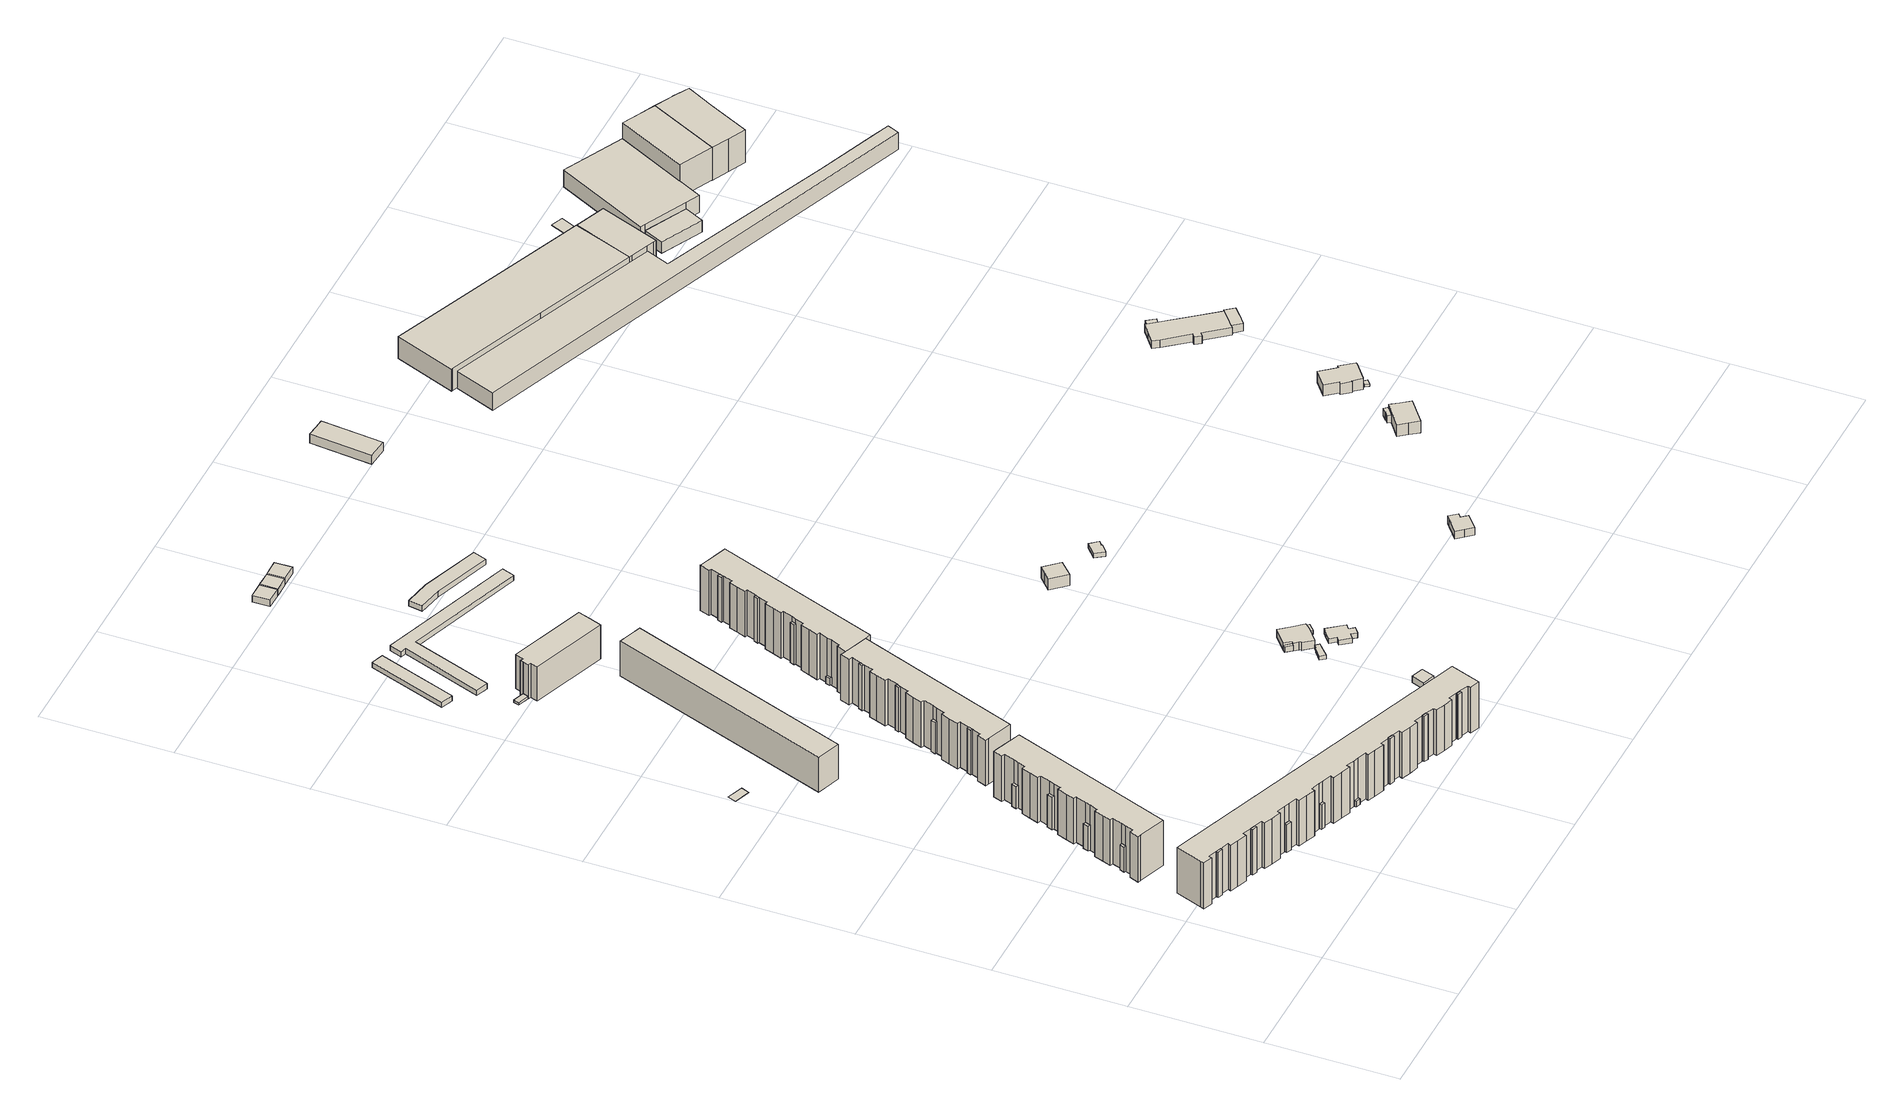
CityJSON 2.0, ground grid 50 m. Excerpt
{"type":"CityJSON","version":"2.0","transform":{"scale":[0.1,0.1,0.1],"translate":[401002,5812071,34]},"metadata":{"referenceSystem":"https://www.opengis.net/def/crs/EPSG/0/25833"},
"CityObjects":{
"building1":{"type":"Building","attributes":{"Gemeindeschluessel":"11000009","BezugspunktDach":"2200","function":"51009_1610","measuredHeight":19.5,"storeysAboveGround":0},"address":[{"country":"Germany","locality":"Berlin"}],"geometry":[{"type":"Solid","lod":"1","boundaries":[[[[0,1,2,3]],[[4,5,6,7]],[[4,7,3,2]],[[5,4,2,1]],[[6,5,1,0]],[[7,6,0,3]]]]}]},
"building2":{"type":"Building","attributes":{"Gemeindeschluessel":"11000009","BezugspunktDach":"2200","function":"51009_1610","measuredHeight":10.83,"storeysAboveGround":0},"address":[{"country":"Germany","locality":"Berlin"}],"geometry":[{"type":"Solid","lod":"1","boundaries":[[[[8,9,10,11]],[[12,13,14,15]],[[12,15,11,10]],[[13,12,10,9]],[[14,13,9,8]],[[15,14,8,11]]]]}]},
"building3":{"type":"Building","attributes":{"Gemeindeschluessel":"11000009","BezugspunktDach":"2200","function":"51009_1610","measuredHeight":19.52,"storeysAboveGround":0},"address":[{"country":"Germany","locality":"Berlin"}],"geometry":[{"type":"Solid","lod":"1","boundaries":[[[[16,17,18,19]],[[20,21,22,23]],[[20,23,19,18]],[[21,20,18,17]],[[22,21,17,16]],[[23,22,16,19]]]]}]},
"building4":{"type":"Building","attributes":{"Gemeindeschluessel":"11000009","BezugspunktDach":"2200","function":"51009_1610","measuredHeight":10.64,"storeysAboveGround":0},"address":[{"country":"Germany","locality":"Berlin"}],"geometry":[{"type":"Solid","lod":"1","boundaries":[[[[24,25,26,27]],[[28,29,30,31]],[[28,31,27,26]],[[29,28,26,25]],[[30,29,25,24]],[[31,30,24,27]]]]}]},
"building5":{"type":"Building","attributes":{"Gemeindeschluessel":"11000009","BezugspunktDach":"2200","function":"51009_1610","measuredHeight":11.99,"storeysAboveGround":0},"address":[{"country":"Germany","locality":"Berlin"}],"geometry":[{"type":"Solid","lod":"1","boundaries":[[[[32,33,34,35]],[[36,37,38,39]],[[36,39,35,34]],[[37,36,34,33]],[[38,37,33,32]],[[39,38,32,35]]]]}]},
"building6":{"type":"Building","attributes":{"Gemeindeschluessel":"11000009","BezugspunktDach":"2200","function":"31001_1010","measuredHeight":19.63,"storeysAboveGround":6},"address":[{"country":"Germany","locality":"Berlin","thoroughfareNumber":"57F, 57G, 57H, 57I","thoroughfareName":"Oberspreestraße"}],"geometry":[{"type":"Solid","lod":"1","boundaries":[[[[40,41,42,43,44,45,46,47,48,49,50,51,52,53,54,55,56,57,58,59,60,61,62,63,64,65,66,67,68,69,70,71,72]],[[73,74,75,76,77,78,79,80,81,82,83,84,85,86,87,88,89,90,91,92,93,94,95,96,97,98,99,100,101,102,103,104,105]],[[73,105,72,71]],[[74,73,71,70]],[[75,74,70,69]],[[76,75,69,68]],[[77,76,68,67]],[[78,77,67,66]],[[79,78,66,65]],[[80,79,65,64]],[[81,80,64,63]],[[82,81,63,62]],[[83,82,62,61]],[[84,83,61,60]],[[85,84,60,59]],[[86,85,59,58]],[[87,86,58,57]],[[88,87,57,56]],[[89,88,56,55]],[[90,89,55,54]],[[91,90,54,53]],[[92,91,53,52]],[[93,92,52,51]],[[94,93,51,50]],[[95,94,50,49]],[[96,95,49,48]],[[97,96,48,47]],[[98,97,47,46]],[[99,98,46,45]],[[100,99,45,44]],[[101,100,44,43]],[[102,101,43,42]],[[103,102,42,41]],[[104,103,41,40]],[[105,104,40,72]]]]}]},
"building7":{"type":"Building","attributes":{"Gemeindeschluessel":"11000009","BezugspunktDach":"2200","function":"51009_1610","measuredHeight":13.98,"storeysAboveGround":0},"address":[{"country":"Germany","locality":"Berlin"}],"geometry":[{"type":"Solid","lod":"1","boundaries":[[[[106,107,108,109]],[[110,111,112,113]],[[110,113,109,108]],[[111,110,108,107]],[[112,111,107,106]],[[113,112,106,109]]]]}]},
"building8":{"type":"Building","attributes":{"Gemeindeschluessel":"11000009","BezugspunktDach":"2200","function":"31001_2140","measuredHeight":0.065,"storeysAboveGround":1},"address":[{"country":"Germany","locality":"Berlin","thoroughfareNumber":"44 (1)","thoroughfareName":"Johanna-Tesch-Straße"}],"geometry":[{"type":"Solid","lod":"1","boundaries":[[[[114,115,116,117]],[[118,119,120,121]],[[118,121,117,116]],[[119,118,116,115]],[[120,119,115,114]],[[121,120,114,117]]]]}]},
"building9":{"type":"Building","attributes":{"Gemeindeschluessel":"11000009","BezugspunktDach":"2200","function":"51009_1610","measuredHeight":9.59,"storeysAboveGround":0},"address":[{"country":"Germany","locality":"Berlin"}],"geometry":[{"type":"Solid","lod":"1","boundaries":[[[[122,123,124,125]],[[126,127,128,129]],[[126,129,125,124]],[[127,126,124,123]],[[128,127,123,122]],[[129,128,122,125]]]]}]},
"building10":{"type":"Building","attributes":{"Gemeindeschluessel":"11000009","BezugspunktDach":"2200","function":"51009_1610","measuredHeight":10.57,"storeysAboveGround":0},"address":[{"country":"Germany","locality":"Berlin"}],"geometry":[{"type":"Solid","lod":"1","boundaries":[[[[130,131,132,133]],[[134,135,136,137]],[[134,137,133,132]],[[135,134,132,131]],[[136,135,131,130]],[[137,136,130,133]]]]}]},
"building11":{"type":"Building","attributes":{"Gemeindeschluessel":"11000009","BezugspunktDach":"2200","function":"31001_1010","measuredHeight":19.71,"storeysAboveGround":6},"address":[{"country":"Germany","locality":"Berlin","thoroughfareNumber":"61, 61A, 61B, 61C, 61D, 61E, 61F, 61G","thoroughfareName":"Oberspreestraße"}],"geometry":[{"type":"Solid","lod":"1","boundaries":[[[[138,139,140,141,142,143,144,145,146,147,148,149,150,151,152,153,154,155,156,157,158,159,160,161,162,163,164,165,166,167,168,169,170,171,172,173,174,175,176,177,178,179,180,181,182,183,184,185,186,187,188,189,190,191,192,193,194,195,196,197,198]],[[199,200,201,202,203,204,205,206,207,208,209,210,211,212,213,214,215,216,217,218,219,220,221,222,223,224,225,226,227,228,229,230,231,232,233,234,235,236,237,238,239,240,241,242,243,244,245,246,247,248,249,250,251,252,253,254,255,256,257,258,259]],[[199,259,198,197]],[[200,199,197,196]],[[201,200,196,195]],[[202,201,195,194]],[[203,202,194,193]],[[204,203,193,192]],[[205,204,192,191]],[[206,205,191,190]],[[207,206,190,189]],[[208,207,189,188]],[[209,208,188,187]],[[210,209,187,186]],[[211,210,186,185]],[[212,211,185,184]],[[213,212,184,183]],[[214,213,183,182]],[[215,214,182,181]],[[216,215,181,180]],[[217,216,180,179]],[[218,217,179,178]],[[219,218,178,177]],[[220,219,177,176]],[[221,220,176,175]],[[222,221,175,174]],[[223,222,174,173]],[[224,223,173,172]],[[225,224,172,171]],[[226,225,171,170]],[[227,226,170,169]],[[228,227,169,168]],[[229,228,168,167]],[[230,229,167,166]],[[231,230,166,165]],[[232,231,165,164]],[[233,232,164,163]],[[234,233,163,162]],[[235,234,162,161]],[[236,235,161,160]],[[237,236,160,159]],[[238,237,159,158]],[[239,238,158,157]],[[240,239,157,156]],[[241,240,156,155]],[[242,241,155,154]],[[243,242,154,153]],[[244,243,153,152]],[[245,244,152,151]],[[246,245,151,150]],[[247,246,150,149]],[[248,247,149,148]],[[249,248,148,147]],[[250,249,147,146]],[[251,250,146,145]],[[252,251,145,144]],[[253,252,144,143]],[[254,253,143,142]],[[255,254,142,141]],[[256,255,141,140]],[[257,256,140,139]],[[258,257,139,138]],[[259,258,138,198]]]]}]},
"building12":{"type":"Building","attributes":{"Gemeindeschluessel":"11000009","BezugspunktDach":"2200","function":"51009_1610","measuredHeight":2.42,"storeysAboveGround":0},"address":[{"country":"Germany","locality":"Berlin"}],"geometry":[{"type":"Solid","lod":"1","boundaries":[[[[260,261,262,263]],[[264,265,266,267]],[[264,267,263,262]],[[265,264,262,261]],[[266,265,261,260]],[[267,266,260,263]]]]}]},
"building13":{"type":"Building","attributes":{"Gemeindeschluessel":"11000009","BezugspunktDach":"2200","function":"51009_1610","measuredHeight":19.35,"storeysAboveGround":0},"address":[{"country":"Germany","locality":"Berlin"}],"geometry":[{"type":"Solid","lod":"1","boundaries":[[[[268,269,270,271]],[[272,273,274,275]],[[272,275,271,270]],[[273,272,270,269]],[[274,273,269,268]],[[275,274,268,271]]]]}]},
"building14":{"type":"Building","attributes":{"Gemeindeschluessel":"11000009","BezugspunktDach":"2200","function":"51009_1610","measuredHeight":13.44,"storeysAboveGround":0},"address":[{"country":"Germany","locality":"Berlin"}],"geometry":[{"type":"Solid","lod":"1","boundaries":[[[[276,277,278,279]],[[280,281,282,283]],[[280,283,279,278]],[[281,280,278,277]],[[282,281,277,276]],[[283,282,276,279]]]]}]},
"building15":{"type":"Building","attributes":{"Gemeindeschluessel":"11000009","BezugspunktDach":"2200","function":"51009_1610","measuredHeight":19.52,"storeysAboveGround":0},"address":[{"country":"Germany","locality":"Berlin"}],"geometry":[{"type":"Solid","lod":"1","boundaries":[[[[284,285,286,287]],[[288,289,290,291]],[[288,291,287,286]],[[289,288,286,285]],[[290,289,285,284]],[[291,290,284,287]]]]}]},
"building16":{"type":"Building","attributes":{"Gemeindeschluessel":"11000009","BezugspunktDach":"2200","function":"31001_1010","measuredHeight":16.61,"storeysAboveGround":4},"address":[{"country":"Germany","locality":"Berlin","thoroughfareNumber":"52, 54, 56, 58, 60, 62","thoroughfareName":"Johanna-Tesch-Straße"}],"geometry":[{"type":"Solid","lod":"1","boundaries":[[[[292,293,294,295,296]],[[297,298,299,300,301]],[[297,301,296,295]],[[298,297,295,294]],[[299,298,294,293]],[[300,299,293,292]],[[301,300,292,296]]]]}]},
"building17":{"type":"Building","attributes":{"Gemeindeschluessel":"11000009","BezugspunktDach":"2200","function":"31001_1010","measuredHeight":19.66,"storeysAboveGround":6},"address":[{"country":"Germany","locality":"Berlin","thoroughfareNumber":"59, 59A, 59B, 59C","thoroughfareName":"Oberspreestraße"}],"geometry":[{"type":"Solid","lod":"1","boundaries":[[[[302,303,304,305,306,307,308,309,310,311,312,313,314,315,316,317,318,319,320,321,322,323,324,325,326,327,328,329,330,331,269,268,332,333,334]],[[335,336,337,338,339,340,341,342,343,344,345,346,347,348,349,350,351,352,353,354,355,356,357,358,359,360,361,362,363,364,365,366,367,368,369]],[[335,369,334,333]],[[336,335,333,332]],[[337,336,332,268]],[[338,337,268,269]],[[339,338,269,331]],[[340,339,331,330]],[[341,340,330,329]],[[342,341,329,328]],[[343,342,328,327]],[[344,343,327,326]],[[345,344,326,325]],[[346,345,325,324]],[[347,346,324,323]],[[348,347,323,322]],[[349,348,322,321]],[[350,349,321,320]],[[351,350,320,319]],[[352,351,319,318]],[[353,352,318,317]],[[354,353,317,316]],[[355,354,316,315]],[[356,355,315,314]],[[357,356,314,313]],[[358,357,313,312]],[[359,358,312,311]],[[360,359,311,310]],[[361,360,310,309]],[[362,361,309,308]],[[363,362,308,307]],[[364,363,307,306]],[[365,364,306,305]],[[366,365,305,304]],[[367,366,304,303]],[[368,367,303,302]],[[369,368,302,334]]]]}]},
"building18":{"type":"Building","attributes":{"Gemeindeschluessel":"11000009","BezugspunktDach":"2200","function":"51009_1610","measuredHeight":19.3,"storeysAboveGround":0},"address":[{"country":"Germany","locality":"Berlin"}],"geometry":[{"type":"Solid","lod":"1","boundaries":[[[[319,318,370,371]],[[372,373,374,375]],[[372,375,371,370]],[[373,372,370,318]],[[374,373,318,319]],[[375,374,319,371]]]]}]},
"building19":{"type":"Building","attributes":{"Gemeindeschluessel":"11000009","BezugspunktDach":"2200","function":"51009_1610","measuredHeight":1.01,"storeysAboveGround":0},"address":[{"country":"Germany","locality":"Berlin"}],"geometry":[{"type":"Solid","lod":"1","boundaries":[[[[376,377,378,379]],[[380,381,382,383]],[[380,383,379,378]],[[381,380,378,377]],[[382,381,377,376]],[[383,382,376,379]]]]}]},
"building20":{"type":"Building","attributes":{"Gemeindeschluessel":"11000009","BezugspunktDach":"2200","function":"51009_1610","measuredHeight":19.53,"storeysAboveGround":0},"address":[{"country":"Germany","locality":"Berlin"}],"geometry":[{"type":"Solid","lod":"1","boundaries":[[[[384,385,386,387]],[[388,389,390,391]],[[388,391,387,386]],[[389,388,386,385]],[[390,389,385,384]],[[391,390,384,387]]]]}]},
"building21":{"type":"Building","attributes":{"Gemeindeschluessel":"11000009","BezugspunktDach":"2200","function":"31001_2463","measuredHeight":2.19,"storeysAboveGround":1},"address":[{"country":"Germany","locality":"Berlin","thoroughfareNumber":"64 (4)","thoroughfareName":"Johanna-Tesch-Straße"}],"geometry":[{"type":"Solid","lod":"1","boundaries":[[[[392,393,394,395]],[[396,397,398,399]],[[396,399,395,394]],[[397,396,394,393]],[[398,397,393,392]],[[399,398,392,395]]]]}]},
"building22":{"type":"Building","attributes":{"Gemeindeschluessel":"11000009","BezugspunktDach":"2200","function":"51009_1610","measuredHeight":19.32,"storeysAboveGround":0},"address":[{"country":"Germany","locality":"Berlin"}],"geometry":[{"type":"Solid","lod":"1","boundaries":[[[[312,311,400,401]],[[402,403,404,405]],[[402,405,401,400]],[[403,402,400,311]],[[404,403,311,312]],[[405,404,312,401]]]]}]},
"building23":{"type":"Building","attributes":{"Gemeindeschluessel":"11000009","BezugspunktDach":"2200","function":"51009_1610","measuredHeight":19.3,"storeysAboveGround":0},"address":[{"country":"Germany","locality":"Berlin"}],"geometry":[{"type":"Solid","lod":"1","boundaries":[[[[406,190,189,407]],[[408,409,410,411]],[[408,411,407,189]],[[409,408,189,190]],[[410,409,190,406]],[[411,410,406,407]]]]}]},
"building24":{"type":"Building","attributes":{"Gemeindeschluessel":"11000009","BezugspunktDach":"2200","function":"31001_1010","measuredHeight":16.43,"storeysAboveGround":4},"address":[{"country":"Germany","locality":"Berlin","thoroughfareNumber":"64, 66","thoroughfareName":"Johanna-Tesch-Straße"}],"geometry":[{"type":"Solid","lod":"1","boundaries":[[[[412,413,414,415,416,417,418,419,420,421,422]],[[423,424,425,426,427,428,429,430,431,432,433]],[[423,433,422,421]],[[424,423,421,420]],[[425,424,420,419]],[[426,425,419,418]],[[427,426,418,417]],[[428,427,417,416]],[[429,428,416,415]],[[430,429,415,414]],[[431,430,414,413]],[[432,431,413,412]],[[433,432,412,422]]]]}]},
"building25":{"type":"Building","attributes":{"Gemeindeschluessel":"11000009","BezugspunktDach":"2200","function":"51009_1610","measuredHeight":3,"storeysAboveGround":0},"address":[{"country":"Germany","locality":"Berlin"}],"geometry":[{"type":"Solid","lod":"1","boundaries":[[[[434,435,436,437]],[[438,439,440,441]],[[438,441,437,436]],[[439,438,436,435]],[[440,439,435,434]],[[441,440,434,437]]]]}]},
"building26":{"type":"Building","attributes":{"Gemeindeschluessel":"11000009","BezugspunktDach":"2200","function":"51009_1610","measuredHeight":17.21,"storeysAboveGround":0},"address":[{"country":"Germany","locality":"Berlin"}],"geometry":[{"type":"Solid","lod":"1","boundaries":[[[[442,443,444,445]],[[446,447,448,449]],[[446,449,445,444]],[[447,446,444,443]],[[448,447,443,442]],[[449,448,442,445]]]]}]},
"building27":{"type":"Building","attributes":{"Gemeindeschluessel":"11000009","BezugspunktDach":"2200","function":"31001_2463","measuredHeight":2.36,"storeysAboveGround":1},"address":[{"country":"Germany","locality":"Berlin","thoroughfareNumber":"64 (5)","thoroughfareName":"Johanna-Tesch-Straße"}],"geometry":[{"type":"Solid","lod":"1","boundaries":[[[[450,451,452,453,454,455,456,457]],[[458,459,460,461,462,463,464,465]],[[458,465,457,456]],[[459,458,456,455]],[[460,459,455,454]],[[461,460,454,453]],[[462,461,453,452]],[[463,462,452,451]],[[464,463,451,450]],[[465,464,450,457]]]]}]},
"building28":{"type":"Building","attributes":{"Gemeindeschluessel":"11000009","BezugspunktDach":"2200","function":"31001_2000","measuredHeight":1.25,"storeysAboveGround":1},"address":[{"country":"Germany","locality":"Berlin","thoroughfareNumber":"61 (1)","thoroughfareName":"Oberspreestraße"}],"geometry":[{"type":"Solid","lod":"1","boundaries":[[[[466,467,468,469]],[[470,471,472,473]],[[470,473,469,468]],[[471,470,468,467]],[[472,471,467,466]],[[473,472,466,469]]]]}]},
"building29":{"type":"Building","attributes":{"Gemeindeschluessel":"11000009","BezugspunktDach":"2200","function":"31001_1010","measuredHeight":19.64,"storeysAboveGround":4},"address":[{"country":"Germany","locality":"Berlin","thoroughfareNumber":"59D, 59E, 59F, 59G","thoroughfareName":"Oberspreestraße"}],"geometry":[{"type":"Solid","lod":"1","boundaries":[[[[305,304,474,475,476,477,478,479,480,481,482,483,484,485,486,487,488,489,490,491,492,493,494,495,496,497,498,499,500,501,502,503,504,306]],[[505,506,507,508,509,510,511,512,513,514,515,516,517,518,519,520,521,522,523,524,525,526,527,528,529,530,531,532,533,534,535,366,365,364]],[[505,364,306,504]],[[506,505,504,503]],[[507,506,503,502]],[[508,507,502,501]],[[509,508,501,500]],[[510,509,500,499]],[[511,510,499,498]],[[512,511,498,497]],[[513,512,497,496]],[[514,513,496,495]],[[515,514,495,494]],[[516,515,494,493]],[[517,516,493,492]],[[518,517,492,491]],[[519,518,491,490]],[[520,519,490,489]],[[521,520,489,488]],[[522,521,488,487]],[[523,522,487,486]],[[524,523,486,485]],[[525,524,485,484]],[[526,525,484,483]],[[527,526,483,482]],[[528,527,482,481]],[[529,528,481,480]],[[530,529,480,479]],[[531,530,479,478]],[[532,531,478,477]],[[533,532,477,476]],[[534,533,476,475]],[[535,534,475,474]],[[366,535,474,304]],[[365,366,304,305]],[[364,365,305,306]]]]}]},
"building30":{"type":"Building","attributes":{"Gemeindeschluessel":"11000009","BezugspunktDach":"2200","function":"51009_1610","measuredHeight":19.31,"storeysAboveGround":0},"address":[{"country":"Germany","locality":"Berlin"}],"geometry":[{"type":"Solid","lod":"1","boundaries":[[[[488,487,536,537]],[[538,539,540,541]],[[538,541,537,536]],[[539,538,536,487]],[[540,539,487,488]],[[541,540,488,537]]]]}]},
"building31":{"type":"Building","attributes":{"Gemeindeschluessel":"11000009","BezugspunktDach":"2200","function":"31001_2000","measuredHeight":2.74,"storeysAboveGround":1},"address":[{"country":"Germany","locality":"Berlin","thoroughfareNumber":"61 (2)","thoroughfareName":"Oberspreestraße"}],"geometry":[{"type":"Solid","lod":"1","boundaries":[[[[542,543,544,545]],[[546,547,548,549]],[[546,549,545,544]],[[547,546,544,543]],[[548,547,543,542]],[[549,548,542,545]]]]}]},
"building32":{"type":"Building","attributes":{"Gemeindeschluessel":"11000009","BezugspunktDach":"2200","function":"31001_2000","measuredHeight":2.79,"storeysAboveGround":1},"address":[{"country":"Germany","locality":"Berlin","thoroughfareNumber":"100 (9)","thoroughfareName":"Bruno-Bürgel-Weg"}],"geometry":[{"type":"Solid","lod":"1","boundaries":[[[[550,551,552,553]],[[554,555,556,557]],[[554,557,553,552]],[[555,554,552,551]],[[556,555,551,550]],[[557,556,550,553]]]]}]},
"building33":{"type":"Building","attributes":{"Gemeindeschluessel":"11000009","BezugspunktDach":"2200","function":"51009_1610","measuredHeight":19.45,"storeysAboveGround":0},"address":[{"country":"Germany","locality":"Berlin"}],"geometry":[{"type":"Solid","lod":"1","boundaries":[[[[481,480,558,559]],[[560,561,562,563]],[[560,563,559,558]],[[561,560,558,480]],[[562,561,480,481]],[[563,562,481,559]]]]}]},
"building34":{"type":"Building","attributes":{"Gemeindeschluessel":"11000009","BezugspunktDach":"2200","function":"31001_2000","measuredHeight":2.76,"storeysAboveGround":1},"address":[{"country":"Germany","locality":"Berlin","thoroughfareNumber":"100 (8)","thoroughfareName":"Bruno-Bürgel-Weg"}],"geometry":[{"type":"Solid","lod":"1","boundaries":[[[[564,565,566,567]],[[568,569,570,571]],[[568,571,567,566]],[[569,568,566,565]],[[570,569,565,564]],[[571,570,564,567]]]]}]},
"building35":{"type":"Building","attributes":{"Gemeindeschluessel":"11000009","BezugspunktDach":"2200","function":"31001_2723","measuredHeight":1.55,"storeysAboveGround":1},"address":[{"country":"Germany","locality":"Berlin","thoroughfareNumber":"61K (25)","thoroughfareName":"Oberspreestraße"}],"geometry":[{"type":"Solid","lod":"1","boundaries":[[[[572,573,574,575,576,577]],[[578,579,580,581,582,583]],[[578,583,577,576]],[[579,578,576,575]],[[580,579,575,574]],[[581,580,574,573]],[[582,581,573,572]],[[583,582,572,577]]]]}]},
"building36":{"type":"Building","attributes":{"Gemeindeschluessel":"11000009","BezugspunktDach":"2200","function":"51009_1610","measuredHeight":2.21,"storeysAboveGround":0},"address":[{"country":"Germany","locality":"Berlin"}],"geometry":[{"type":"Solid","lod":"1","boundaries":[[[[584,585,586,587]],[[588,589,590,591]],[[588,591,587,586]],[[589,588,586,585]],[[590,589,585,584]],[[591,590,584,587]]]]}]},
"building37":{"type":"Building","attributes":{"Gemeindeschluessel":"11000009","BezugspunktDach":"2200","function":"31001_2000","measuredHeight":3.15,"storeysAboveGround":1},"address":[{"country":"Germany","locality":"Berlin","thoroughfareNumber":"100 (7)","thoroughfareName":"Bruno-Bürgel-Weg"}],"geometry":[{"type":"Solid","lod":"1","boundaries":[[[[592,593,594,595,596]],[[597,598,599,600,601]],[[597,601,596,595]],[[598,597,595,594]],[[599,598,594,593]],[[600,599,593,592]],[[601,600,592,596]]]]}]},
"building38":{"type":"Building","attributes":{"Gemeindeschluessel":"11000009","BezugspunktDach":"2200","function":"31001_2463","measuredHeight":2.32,"storeysAboveGround":1},"address":[{"country":"Germany","locality":"Berlin","thoroughfareNumber":"64 (6)","thoroughfareName":"Johanna-Tesch-Straße"}],"geometry":[{"type":"Solid","lod":"1","boundaries":[[[[602,603,604,605,606,607]],[[608,609,610,611,612,613]],[[608,613,607,606]],[[609,608,606,605]],[[610,609,605,604]],[[611,610,604,603]],[[612,611,603,602]],[[613,612,602,607]]]]}]},
"building39":{"type":"Building","attributes":{"Gemeindeschluessel":"11000009","BezugspunktDach":"2200","function":"31001_1010","measuredHeight":3.85,"storeysAboveGround":1},"address":[{"country":"Germany","locality":"Berlin","thoroughfareNumber":"61K (24)","thoroughfareName":"Oberspreestraße"}],"geometry":[{"type":"Solid","lod":"1","boundaries":[[[[614,615,616,617,618,619,620,621,622,623,624]],[[625,626,627,628,629,630,631,632,633,634,635]],[[625,635,624,623]],[[626,625,623,622]],[[627,626,622,621]],[[628,627,621,620]],[[629,628,620,619]],[[630,629,619,618]],[[631,630,618,617]],[[632,631,617,616]],[[633,632,616,615]],[[634,633,615,614]],[[635,634,614,624]]]]}]},
"building40":{"type":"Building","attributes":{"Gemeindeschluessel":"11000009","BezugspunktDach":"2200","function":"31001_1010","measuredHeight":4.03,"storeysAboveGround":1},"address":[{"country":"Germany","locality":"Berlin","thoroughfareNumber":"61K (16)","thoroughfareName":"Oberspreestraße"}],"geometry":[{"type":"Solid","lod":"1","boundaries":[[[[636,637,638,639,640,641,642,643,644,645,646,647]],[[648,649,650,651,652,653,654,655,656,657,658,659]],[[648,659,647,646]],[[649,648,646,645]],[[650,649,645,644]],[[651,650,644,643]],[[652,651,643,642]],[[653,652,642,641]],[[654,653,641,640]],[[655,654,640,639]],[[656,655,639,638]],[[657,656,638,637]],[[658,657,637,636]],[[659,658,636,647]]]]}]},
"building41":{"type":"Building","attributes":{"Gemeindeschluessel":"11000009","BezugspunktDach":"2200","function":"51009_1610","measuredHeight":1.86,"storeysAboveGround":0},"address":[{"country":"Germany","locality":"Berlin"}],"geometry":[{"type":"Solid","lod":"1","boundaries":[[[[660,661,662,663,664]],[[665,666,667,668,669]],[[665,669,664,663]],[[666,665,663,662]],[[667,666,662,661]],[[668,667,661,660]],[[669,668,660,664]]]]}]},
"building42":{"type":"Building","attributes":{"Gemeindeschluessel":"11000009","BezugspunktDach":"2200","function":"31001_1010","measuredHeight":6.23,"storeysAboveGround":1},"address":[{"country":"Germany","locality":"Berlin","thoroughfareNumber":"61K (3)","thoroughfareName":"Oberspreestraße"}],"geometry":[{"type":"Solid","lod":"1","boundaries":[[[[670,671,672,673,674]],[[675,676,677,678,679]],[[675,679,674,673]],[[676,675,673,672]],[[677,676,672,671]],[[678,677,671,670]],[[679,678,670,674]]]]}]},
"building43":{"type":"Building","attributes":{"Gemeindeschluessel":"11000009","BezugspunktDach":"2200","function":"31001_2723","measuredHeight":1.89,"storeysAboveGround":1},"address":[{"country":"Germany","locality":"Berlin","thoroughfareNumber":"61K (4)","thoroughfareName":"Oberspreestraße"}],"geometry":[{"type":"Solid","lod":"1","boundaries":[[[[680,681,682,683,684,685,686]],[[687,688,689,690,691,692,693]],[[687,693,686,685]],[[688,687,685,684]],[[689,688,684,683]],[[690,689,683,682]],[[691,690,682,681]],[[692,691,681,680]],[[693,692,680,686]]]]}]},
"building44":{"type":"Building","attributes":{"Gemeindeschluessel":"11000009","BezugspunktDach":"2200","function":"31001_1010","measuredHeight":4.79,"storeysAboveGround":1},"address":[{"country":"Germany","locality":"Berlin","thoroughfareNumber":"61K (17)","thoroughfareName":"Oberspreestraße"}],"geometry":[{"type":"Solid","lod":"1","boundaries":[[[[694,695,696,697,698,699,700,701]],[[702,703,704,705,706,707,708,709]],[[702,709,701,700]],[[703,702,700,699]],[[704,703,699,698]],[[705,704,698,697]],[[706,705,697,696]],[[707,706,696,695]],[[708,707,695,694]],[[709,708,694,701]]]]}]},
"building45":{"type":"Building","attributes":{"Gemeindeschluessel":"11000009","BezugspunktDach":"2200","function":"31001_2000","measuredHeight":4.28,"storeysAboveGround":1},"address":[{"country":"Germany","locality":"Berlin","thoroughfareNumber":"100 (6)","thoroughfareName":"Bruno-Bürgel-Weg"}],"geometry":[{"type":"Solid","lod":"1","boundaries":[[[[710,711,712,713,714]],[[715,716,717,718,719]],[[715,719,714,713]],[[716,715,713,712]],[[717,716,712,711]],[[718,717,711,710]],[[719,718,710,714]]]]}]},
"building46":{"type":"Building","attributes":{"Gemeindeschluessel":"11000009","function":"31001_1010"},"address":[{"country":"Germany","locality":"Berlin","thoroughfareNumber":"61K (5)","thoroughfareName":"Oberspreestraße"}],"children":["building46-1","building46-2"]},
"building46-1":{"type":"BuildingPart","attributes":{"BezugspunktDach":"2200","measuredHeight":5.75,"storeysAboveGround":2},"parents":["building46"],"geometry":[{"type":"MultiSurface","lod":"1","boundaries":[[[720,721,722,723,724,725,726]],[[727,728,729,730,731,732,733]],[[734,735,736,737,738,727,733,726,725]],[[728,727,738,735,725,724],[738,739,740,735]],[[729,728,724,723]],[[730,729,723,722]],[[731,730,722,721]],[[732,731,721,720]],[[733,732,720,726]],[[738,737,736,735,734]],[[740,739,738,735]]]}]},
"building46-2":{"type":"BuildingPart","attributes":{"BezugspunktDach":"2200","measuredHeight":3.21,"storeysAboveGround":2},"parents":["building46"],"geometry":[{"type":"MultiSurface","lod":"1","boundaries":[[[736,735,740,741,742,743,744,745,746,747]],[[748,749,750,751,752,753,739,738,737,754]],[[748,754,747,746]],[[749,748,746,745]],[[750,749,745,744]],[[751,750,744,743]],[[752,751,743,742]],[[753,752,742,741]],[[739,753,741,740]],[[754,737,736,747]],[[738,739,740,735]],[[737,738,755,735,736]]]}]},
"building47":{"type":"Building","attributes":{"Gemeindeschluessel":"11000009","BezugspunktDach":"2200","function":"31001_1010","measuredHeight":6,"storeysAboveGround":1},"address":[{"country":"Germany","locality":"Berlin","thoroughfareNumber":"61K (6)","thoroughfareName":"Oberspreestraße"}],"geometry":[{"type":"Solid","lod":"1","boundaries":[[[[756,757,758,759,760,761,762,763,764,765,766,767]],[[768,769,770,771,772,773,774,775,776,777,778,779]],[[768,779,767,766]],[[769,768,766,765]],[[770,769,765,764]],[[771,770,764,763]],[[772,771,763,762]],[[773,772,762,761]],[[774,773,761,760]],[[775,774,760,759]],[[776,775,759,758]],[[777,776,758,757]],[[778,777,757,756]],[[779,778,756,767]]]]}]},
"building48":{"type":"Building","attributes":{"Gemeindeschluessel":"11000009","BezugspunktDach":"2200","function":"31001_2723","measuredHeight":0.964,"storeysAboveGround":1},"address":[{"country":"Germany","locality":"Berlin","thoroughfareNumber":"61K (7)","thoroughfareName":"Oberspreestraße"}],"geometry":[{"type":"Solid","lod":"1","boundaries":[[[[780,781,782,783]],[[784,785,786,787]],[[784,787,783,782]],[[785,784,782,781]],[[786,785,781,780]],[[787,786,780,783]]]]}]},
"building49":{"type":"Building","attributes":{"Gemeindeschluessel":"11000009","function":"31001_2000"},"address":[{"country":"Germany","locality":"Berlin","thoroughfareNumber":"124 (1)","thoroughfareName":"Bruno-Bürgel-Weg"}],"children":["building49-1","building49-2"]},
"building49-1":{"type":"BuildingPart","attributes":{"BezugspunktDach":"2200","measuredHeight":9.78,"storeysAboveGround":2},"parents":["building49"],"geometry":[{"type":"Solid","lod":"1","boundaries":[[[[788,789,790,791,792,793,794,795,796]],[[797,798,799,800,801,802,803,804,805]],[[798,797,795,794]],[[799,798,794,793]],[[800,799,793,792]],[[801,800,792,791]],[[802,801,791,790]],[[803,802,790,789]],[[804,803,789,788]],[[805,804,788,796]],[[797,805,796,795]]]]}]},
"building49-2":{"type":"BuildingPart","attributes":{"BezugspunktDach":"2200","measuredHeight":10.01,"storeysAboveGround":2},"parents":["building49"],"geometry":[{"type":"MultiSurface","lod":"1","boundaries":[[[806,807,796,795,808,809,810,811]],[[812,813,814,815,816,817,818,819]],[[812,819,811,810]],[[813,812,810,809]],[[814,813,809,808]],[[815,814,808,795]],[[816,815,795,797,805]],[[817,816,796,807]],[[818,817,807,806]],[[819,818,806,811]],[[805,797,795,796]]]}]},
"building50":{"type":"Building","attributes":{"Gemeindeschluessel":"11000009","function":"31001_1310"},"address":[{"country":"Germany","locality":"Berlin","thoroughfareNumber":"61K","thoroughfareName":"Oberspreestraße"}],"children":["building50-1","building50-2","building50-3"]},
"building50-1":{"type":"BuildingPart","attributes":{"BezugspunktDach":"2200","measuredHeight":4.49,"storeysAboveGround":1},"parents":["building50"],"geometry":[{"type":"MultiSurface","lod":"1","boundaries":[[[820,821,822,823,824,825,826,827,828,829,830,831,832]],[[833,834,835,836,837,838,839,840,841,842,843,844,845]],[[833,845,832,831]],[[834,833,831,830]],[[835,834,830,829]],[[846,847,829,828]],[[839,838,826,825]],[[840,839,825,824]],[[841,840,824,823]],[[842,841,823,822]],[[843,842,822,821]],[[844,843,821,820]],[[845,844,820,832]],[[836,835,847,846]],[[837,848,849,827]],[[836,828,849,848]],[[838,837,827,826]]]}]},
"building50-2":{"type":"BuildingPart","attributes":{"BezugspunktDach":"2200","measuredHeight":2.87,"storeysAboveGround":1},"parents":["building50"],"geometry":[{"type":"MultiSurface","lod":"1","boundaries":[[[846,850,851,852,853,854,847]],[[855,856,857,858,859,836,835]],[[855,835,847,854]],[[856,855,854,853]],[[857,856,853,852]],[[858,857,852,851]],[[859,858,851,850]],[[836,859,850,859,836,846]],[[835,836,846,847,860]]]}]},
"building50-3":{"type":"BuildingPart","attributes":{"BezugspunktDach":"2200","measuredHeight":3.77,"storeysAboveGround":1},"parents":["building50"],"geometry":[{"type":"MultiSurface","lod":"1","boundaries":[[[861,862,863,864,865,866]],[[848,859,867,868,869,838]],[[849,827,826,866,865]],[[850,846,828,849,848,836,848,865,864]],[[867,859,864,863]],[[868,867,863,862]],[[869,868,862,861]],[[838,869,861,866]],[[848,837,827,849]],[[837,838,826,827]],[[849,828,836,848]],[[870,859,836,846,850]]]}]},
"building51":{"type":"Building","attributes":{"Gemeindeschluessel":"11000009","BezugspunktDach":"2200","function":"31001_2000","measuredHeight":7.43,"storeysAboveGround":1},"address":[{"country":"Germany","locality":"Berlin","thoroughfareNumber":"124 (2)","thoroughfareName":"Bruno-Bürgel-Weg"}],"geometry":[{"type":"Solid","lod":"1","boundaries":[[[[871,872,873,874,875,876,877,878,879]],[[880,881,882,883,884,885,886,887,888]],[[880,888,879,878]],[[881,880,878,877]],[[882,881,877,876]],[[883,882,876,875]],[[884,883,875,874]],[[885,884,874,873]],[[886,885,873,872]],[[887,886,872,871]],[[888,887,871,879]]]]}]},
"building52":{"type":"Building","attributes":{"Gemeindeschluessel":"11000009","BezugspunktDach":"2200","function":"31001_2000","measuredHeight":5.02,"storeysAboveGround":1},"address":[{"country":"Germany","locality":"Berlin","thoroughfareNumber":"130 (5)","thoroughfareName":"Bruno-Bürgel-Weg"}],"geometry":[{"type":"Solid","lod":"1","boundaries":[[[[889,890,891,892]],[[893,894,895,896]],[[893,896,892,891]],[[894,893,891,890]],[[895,894,890,889]],[[896,895,889,892]]]]}]},
"building53":{"type":"Building","attributes":{"Gemeindeschluessel":"11000009","BezugspunktDach":"2200","function":"31001_2000","measuredHeight":0.39,"storeysAboveGround":1},"address":[{"country":"Germany","locality":"Berlin","thoroughfareNumber":"124 (13)","thoroughfareName":"Bruno-Bürgel-Weg"}],"geometry":[{"type":"Solid","lod":"1","boundaries":[[[[897,898,899,900]],[[901,902,903,904]],[[901,904,900,899]],[[902,901,899,898]],[[903,902,898,897]],[[904,903,897,900]]]]}]},
"building54":{"type":"Building","attributes":{"Gemeindeschluessel":"11000009","function":"31001_2000"},"address":[{"country":"Germany","locality":"Berlin","thoroughfareNumber":"130 (4)","thoroughfareName":"Bruno-Bürgel-Weg"}],"children":["building54-1","building54-2","building54-3"]},
"building54-1":{"type":"BuildingPart","attributes":{"BezugspunktDach":"2200","measuredHeight":15.71,"storeysAboveGround":2},"parents":["building54"],"geometry":[{"type":"MultiSurface","lod":"1","boundaries":[[[905,906,907,908,909]],[[910,911,912,913,914]],[[915,916,914,909,908]],[[911,910,908,907]],[[912,911,907,906]],[[913,905,906,905]],[[914,913,905,909]],[[910,914,916,915]],[[912,906,905,913]]]}]},
"building54-2":{"type":"BuildingPart","attributes":{"BezugspunktDach":"2200","measuredHeight":7.34,"storeysAboveGround":2},"parents":["building54"],"geometry":[{"type":"MultiSurface","lod":"1","boundaries":[[[917,918,919,916,915,920,921]],[[922,923,924,925,926,927,928]],[[922,928,921,920]],[[923,922,920,915]],[[924,923,910,914,916]],[[925,924,916,919]],[[926,925,919,918]],[[927,926,918,917]],[[928,927,917,921]],[[915,916,914,910]]]}]},
"building54-3":{"type":"BuildingPart","attributes":{"BezugspunktDach":"2200","measuredHeight":15.83,"storeysAboveGround":2},"parents":["building54"],"geometry":[{"type":"Solid","lod":"1","boundaries":[[[[929,930,931,932,933,934,935,906,905]],[[936,937,938,939,940,941,942,943,944]],[[936,944,905,913,912,906]],[[937,936,906,935]],[[938,937,935,934]],[[939,938,934,933]],[[940,939,933,932]],[[941,940,932,931]],[[942,941,931,930]],[[943,942,930,929]],[[944,943,929,905]],[[906,912,913,905]]]]}]}
},
"vertices":[
[175,441,208],[178,449,208],[159,456,208],[156,448,208],[159,456,13],[178,449,13],[175,441,13],[156,448,13],
[165,791,121],[172,809,121],[164,812,121],[157,793,121],[164,812,13],[172,809,13],[165,791,13],[157,793,13],
[333,382,208],[336,391,208],[317,398,208],[314,389,208],[317,398,13],[336,391,13],[333,382,13],[314,389,13],
[223,947,120],[230,967,120],[222,971,120],[215,950,120],[222,971,13],[230,967,13],[223,947,13],[215,950,13],
[492,324,132],[495,332,132],[475,340,132],[472,331,132],[475,340,12],[495,332,12],[492,324,12],[472,331,12],
[140,725,207],[244,687,207],[478,1317,207],[375,1356,207],[362,1360,207],[349,1325,207],[361,1320,207],[346,1279,207],[339,1260,207],[328,1232,207],[316,1236,207],[303,1201,207],[291,1168,207],[303,1163,207],[289,1124,207],[281,1103,207],[271,1076,207],[259,1081,207],[245,1043,207],[233,1012,207],[245,1007,207],[230,967,207],[223,947,207],[211,916,207],[199,920,207],[186,884,207],[174,853,207],[186,848,207],[172,809,207],[165,791,207],[154,761,207],[142,766,207],[128,730,207],[142,766,11],[154,761,11],[165,791,11],[172,809,11],[186,848,11],[174,853,11],[186,884,11],[199,920,11],[211,916,11],[223,947,11],[230,967,11],[245,1007,11],[233,1012,11],[245,1043,11],[259,1081,11],[271,1076,11],[281,1103,11],[289,1124,11],[303,1163,11],[291,1168,11],[303,1201,11],[316,1236,11],[328,1232,11],[339,1260,11],[346,1279,11],[361,1320,11],[349,1325,11],[362,1360,11],[375,1356,11],[478,1317,11],[244,687,11],[140,725,11],[128,730,11],
[281,1103,154],[289,1124,154],[279,1128,154],[271,1106,154],[279,1128,14],[289,1124,14],[281,1103,14],[271,1106,14],
[62,2131,8],[74,2163,8],[13,2186,8],[1,2153,8],[13,2186,7],[74,2163,7],[62,2131,7],[1,2153,7],
[339,1260,109],[346,1279,109],[337,1283,109],[329,1263,109],[337,1283,13],[346,1279,13],[339,1260,13],[329,1263,13],
[646,267,119],[649,275,119],[634,281,119],[631,272,119],[634,281,13],[649,275,13],[646,267,13],[631,272,13],
[120,456,207],[125,469,207],[159,456,207],[178,449,207],[214,436,207],[209,424,207],[240,412,207],[279,398,207],[283,411,207],[317,398,207],[336,391,207],[370,379,207],[365,366,207],[398,354,207],[435,340,207],[439,353,207],[475,340,207],[495,332,207],[527,320,207],[523,308,207],[559,295,207],[594,282,207],[598,294,207],[634,281,207],[649,275,207],[686,262,207],[682,249,207],[720,235,207],[756,222,207],[760,234,207],[793,222,207],[812,215,207],[847,202,207],[842,190,207],[872,179,207],[911,164,207],[916,177,207],[951,164,207],[970,157,207],[1003,145,207],[998,132,207],[1033,119,207],[1068,107,207],[1072,119,207],[1108,106,207],[1125,100,207],[1160,87,207],[1156,74,207],[1193,60,207],[1227,48,207],[1232,60,207],[1265,48,207],[1281,42,207],[1318,28,207],[1314,16,207],[1351,2,207],[1356,14,207],[1394,119,207],[127,587,207],[88,483,207],[84,470,207],[88,483,10],[127,587,10],[1394,119,10],[1356,14,10],[1351,2,10],[1314,16,10],[1318,28,10],[1281,42,10],[1265,48,10],[1232,60,10],[1227,48,10],[1193,60,10],[1156,74,10],[1160,87,10],[1125,100,10],[1108,106,10],[1072,119,10],[1068,107,10],[1033,119,10],[998,132,10],[1003,145,10],[970,157,10],[951,164,10],[916,177,10],[911,164,10],[872,179,10],[842,190,10],[847,202,10],[812,215,10],[793,222,10],[760,234,10],[756,222,10],[720,235,10],[682,249,10],[686,262,10],[649,275,10],[634,281,10],[598,294,10],[594,282,10],[559,295,10],[523,308,10],[527,320,10],[495,332,10],[475,340,10],[439,353,10],[435,340,10],[398,354,10],[365,366,10],[370,379,10],[336,391,10],[317,398,10],[283,411,10],[279,398,10],[240,412,10],[209,424,10],[214,436,10],[178,449,10],[159,456,10],[125,469,10],[120,456,10],[84,470,10],
[808,206,37],[812,215,37],[793,222,37],[789,213,37],[793,222,13],[812,215,13],[808,206,13],[789,213,13],
[446,1475,206],[452,1490,206],[444,1493,206],[438,1478,206],[444,1493,13],[452,1490,13],[446,1475,13],[438,1478,13],
[505,1630,148],[511,1646,148],[502,1650,148],[496,1633,148],[502,1650,13],[511,1646,13],[505,1630,13],[496,1633,13],
[966,148,210],[970,157,210],[951,164,210],[947,155,210],[951,164,14],[970,157,14],[966,148,14],[947,155,14],
[247,1882,158],[563,2746,158],[517,2763,158],[472,2779,158],[156,1915,158],[472,2779,8],[517,2763,8],[563,2746,8],[247,1882,8],[156,1915,8],
[420,1403,206],[519,1366,206],[756,1999,206],[676,2029,206],[666,2033,206],[656,2036,206],[642,2042,206],[629,2005,206],[643,2000,206],[629,1964,206],[623,1947,206],[610,1911,206],[597,1916,206],[586,1885,206],[572,1848,206],[584,1843,206],[570,1804,206],[564,1789,206],[551,1755,206],[539,1759,206],[526,1725,206],[513,1691,206],[525,1686,206],[511,1646,206],[505,1630,206],[492,1597,206],[480,1602,206],[467,1568,206],[454,1532,206],[466,1528,206],[433,1440,206],[421,1445,206],[407,1408,206],[421,1445,10],[433,1440,10],[446,1475,10],[452,1490,10],[466,1528,10],[454,1532,10],[467,1568,10],[480,1602,10],[492,1597,10],[505,1630,10],[511,1646,10],[525,1686,10],[513,1691,10],[526,1725,10],[539,1759,10],[551,1755,10],[564,1789,10],[570,1804,10],[584,1843,10],[572,1848,10],[586,1885,10],[597,1916,10],[610,1911,10],[623,1947,10],[629,1964,10],[643,2000,10],[629,2005,10],[642,2042,10],[656,2036,10],[666,2033,10],[676,2029,10],[756,1999,10],[519,1366,10],[420,1403,10],[407,1408,10],
[561,1807,206],[556,1792,206],[561,1807,13],[570,1804,13],[564,1789,13],[556,1792,13],
[231,3014,22],[239,3035,22],[195,3051,22],[187,3030,22],[195,3051,12],[239,3035,12],[231,3014,12],[187,3030,12],
[1122,91,209],[1125,100,209],[1108,106,209],[1105,97,209],[1108,106,14],[1125,100,14],[1122,91,14],[1105,97,14],
[124,3247,31],[231,3549,31],[184,3566,31],[77,3264,31],[184,3566,9],[231,3549,9],[124,3247,9],[77,3264,9],
[621,1967,206],[614,1950,206],[621,1967,13],[629,1964,13],[623,1947,13],[614,1950,13],
[1278,33,207],[1262,39,207],[1265,48,14],[1281,42,14],[1278,33,14],[1262,39,14],
[243,3009,158],[233,2981,158],[527,2874,158],[544,2921,158],[561,2968,158],[268,3075,158],[255,3042,158],[243,3047,158],[239,3035,158],[238,3033,158],[231,3014,158],[238,3033,11],[239,3035,11],[243,3047,11],[255,3042,11],[268,3075,11],[561,2968,11],[544,2921,11],[527,2874,11],[233,2981,11],[243,3009,11],[231,3014,11],
[703,2101,44],[709,2119,44],[701,2122,44],[695,2105,44],[701,2122,14],[709,2119,14],[703,2101,14],[695,2105,14],
[761,2257,185],[767,2274,185],[759,2277,185],[753,2260,185],[759,2277,13],[767,2274,13],[761,2257,13],[753,2260,13],
[233,3165,30],[344,3475,30],[807,3313,30],[824,3361,30],[294,3547,30],[277,3499,30],[298,3492,30],[185,3182,30],[298,3492,7],[277,3499,7],[294,3547,7],[824,3361,7],[807,3313,7],[344,3475,7],[233,3165,7],[185,3182,7],
[1484,144,23],[1502,192,23],[1454,210,23],[1437,165,23],[1454,210,11],[1502,192,11],[1484,144,11],[1437,165,11],
[779,1991,206],[1015,2626,206],[912,2664,206],[902,2668,206],[888,2630,206],[898,2627,206],[884,2589,206],[878,2573,206],[865,2536,206],[855,2540,206],[843,2508,206],[830,2473,206],[840,2470,206],[826,2432,206],[820,2416,206],[807,2382,206],[797,2385,206],[784,2349,206],[771,2316,206],[781,2312,206],[767,2274,206],[761,2257,206],[749,2224,206],[739,2228,206],[726,2194,206],[712,2157,206],[722,2153,206],[709,2119,206],[703,2101,206],[690,2067,206],[680,2070,206],[680,2070,10],[690,2067,10],[703,2101,10],[709,2119,10],[722,2153,10],[712,2157,10],[726,2194,10],[739,2228,10],[749,2224,10],[761,2257,10],[767,2274,10],[781,2312,10],[771,2316,10],[784,2349,10],[797,2385,10],[807,2382,10],[820,2416,10],[826,2432,10],[840,2470,10],[830,2473,10],[843,2508,10],[855,2540,10],[865,2536,10],[878,2573,10],[884,2589,10],[898,2627,10],[888,2630,10],[902,2668,10],[912,2664,10],[1015,2626,10],[779,1991,10],
[818,2435,206],[812,2419,206],[818,2435,13],[826,2432,13],[820,2416,13],[812,2419,13],
[1519,239,37],[1536,289,37],[1489,306,37],[1471,256,37],[1489,306,9],[1536,289,9],[1519,239,9],[1471,256,9],
[351,4011,38],[413,4011,38],[412,4078,38],[351,4078,38],[412,4078,10],[413,4011,10],[351,4011,10],[351,4078,10],
[875,2592,206],[869,2576,206],[875,2592,12],[884,2589,12],[878,2573,12],[869,2576,12],
[418,4011,38],[476,4012,38],[475,4078,38],[417,4078,38],[475,4078,10],[476,4012,10],[418,4011,10],[417,4078,10],
[1496,625,22],[1543,668,22],[1531,681,22],[1517,669,22],[1516,671,22],[1481,643,22],[1516,671,6],[1517,669,6],[1531,681,6],[1543,668,6],[1496,625,6],[1481,643,6],
[1493,744,28],[1502,752,28],[1482,776,28],[1474,768,28],[1482,776,6],[1502,752,6],[1493,744,6],[1474,768,6],
[481,4012,38],[545,4012,38],[543,4079,38],[512,4079,38],[480,4078,38],[512,4079,10],[543,4079,10],[545,4012,10],[481,4012,10],[480,4078,10],
[627,3512,30],[850,3433,30],[869,3485,30],[644,3565,30],[542,3584,30],[533,3531,30],[542,3584,7],[644,3565,7],[869,3485,7],[850,3433,7],[627,3512,7],[533,3531,7],
[1502,752,38],[1493,744,38],[1507,728,38],[1511,723,38],[1508,719,38],[1537,684,38],[1588,726,38],[1607,747,38],[1573,786,38],[1540,825,38],[1482,776,38],[1540,825,5],[1573,786,5],[1607,747,5],[1588,726,5],[1537,684,5],[1508,719,5],[1511,723,5],[1507,728,5],[1493,744,5],[1502,752,5],[1482,776,5],
[1593,625,28],[1580,614,28],[1609,577,28],[1622,588,28],[1627,591,28],[1642,572,28],[1665,590,28],[1650,609,28],[1668,623,28],[1619,685,28],[1597,667,28],[1574,649,28],[1597,667,7],[1619,685,7],[1668,623,7],[1650,609,7],[1665,590,7],[1642,572,7],[1627,591,7],[1622,588,7],[1609,577,7],[1580,614,7],[1593,625,7],[1574,649,7],
[1597,716,27],[1622,738,27],[1612,751,27],[1607,747,27],[1588,726,27],[1607,747,8],[1612,751,8],[1622,738,8],[1597,716,8],[1588,726,8],
[1517,1575,57],[1568,1625,57],[1517,1680,57],[1491,1656,57],[1466,1632,57],[1491,1656,10],[1517,1680,10],[1568,1625,10],[1517,1575,10],[1466,1632,10],
[1709,1525,30],[1738,1549,30],[1740,1551,30],[1737,1554,30],[1754,1567,30],[1727,1596,30],[1686,1559,30],[1727,1596,11],[1754,1567,11],[1737,1554,11],[1740,1551,11],[1738,1549,11],[1709,1525,11],[1686,1559,11],
[2283,452,42],[2306,426,42],[2358,470,42],[2339,493,42],[2353,505,42],[2328,535,42],[2314,523,42],[2261,479,42],[2314,523,9],[2328,535,9],[2353,505,9],[2339,493,9],[2358,470,9],[2306,426,9],[2283,452,9],[2261,479,9],
[1279,3993,45],[1303,4231,45],[1263,4235,45],[1222,4239,45],[1198,4001,45],[1222,4239,7],[1263,4235,7],[1303,4231,7],[1279,3993,7],[1198,4001,7],
[2721,845,58],[2746,812,58],[2835,881,58],[2811,914,58],[2792,940,58],[2787,947,58],[2696,879,58],[2787,947,8],[2792,940,8],[2811,914,8],[2835,881,8],[2746,812,8],[2721,845,8],[2696,879,8],[2787,947,23],[2787,947,42],[2756,924,42],[2756,924,10],[2787,947,10],[2792,940,10],[2792,940,42],
[2795,941,42],[2796,942,42],[2789,951,42],[2778,964,42],[2761,949,42],[2763,947,42],[2747,935,42],[2763,947,10],[2761,949,10],[2778,964,10],[2789,951,10],[2796,942,10],[2795,941,10],[2747,935,10],[2787,947,18],
[2836,1148,56],[2828,1142,56],[2854,1110,56],[2858,1114,56],[2884,1082,56],[2887,1084,56],[2948,1132,56],[2954,1137,56],[2914,1188,56],[2907,1181,56],[2859,1240,56],[2800,1192,56],[2859,1240,9],[2907,1181,9],[2914,1188,9],[2954,1137,9],[2948,1132,9],[2887,1084,9],[2884,1082,9],[2858,1114,9],[2854,1110,9],[2828,1142,9],[2836,1148,9],[2800,1192,9],
[2910,1069,18],[2927,1083,18],[2916,1097,18],[2900,1083,18],[2916,1097,8],[2927,1083,8],[2910,1069,8],[2900,1083,8],
[2476,3591,101],[2543,3564,101],[2572,3553,101],[2582,3549,101],[2671,3781,101],[2660,3785,101],[2564,3823,101],[2553,3828,101],[2466,3595,101],[2553,3828,8],[2564,3823,8],[2660,3785,8],[2671,3781,8],[2582,3549,8],[2572,3553,8],[2543,3564,8],[2476,3591,8],[2466,3595,8],
[1675,3907,101],[2067,3752,101],[2157,3986,101],[1766,4142,101],[1762,4144,101],[1669,3909,101],[1762,4144,6],[1766,4142,6],[2157,3986,6],[2553,3828,6],[2466,3595,6],[2067,3752,6],[1675,3907,6],[1669,3909,6],
[2820,1800,46],[2891,1710,46],[2879,1700,46],[2894,1678,46],[2908,1689,46],[2977,1602,46],[2985,1609,46],[3013,1632,46],[3048,1662,46],[2882,1874,46],[2877,1881,46],[2840,1852,46],[2803,1823,46],[2840,1852,13],[2877,1881,13],[2882,1874,13],[3048,1662,13],[3013,1632,13],[2985,1609,13],[2977,1602,13],[2908,1689,13],[2894,1678,13],[2879,1700,13],[2891,1710,13],[2820,1800,13],[2803,1823,13],[3048,1662,42],[2882,1874,42],[3019,1637,13],[3019,1637,46],
[3052,1665,42],[2908,1846,42],[2913,1850,42],[2924,1858,42],[2900,1889,42],[2900,1889,13],[2924,1858,13],[2913,1850,13],[2908,1846,13],[3052,1665,13],[2882,1874,40],
[3011,1576,47],[3044,1604,47],[3077,1633,47],[3052,1665,47],[3019,1637,47],[2985,1609,47],[3077,1633,13],[3044,1604,13],[3011,1576,13],[3052,1665,30],
[3467,3038,80],[3485,3083,80],[3420,3108,80],[3178,3201,80],[2506,3473,80],[2543,3564,80],[2466,3595,80],[1693,3900,80],[1630,3741,80],[1693,3900,5],[2466,3595,5],[2543,3564,5],[2506,3473,5],[3178,3201,5],[3420,3108,5],[3485,3083,5],[3467,3038,5],[1630,3741,5],
[2793,3470,58],[2830,3544,58],[2667,3624,58],[2633,3550,58],[2667,3624,8],[2830,3544,8],[2793,3470,8],[2633,3550,8],
[2644,3875,15],[2667,3930,15],[2621,3949,15],[2598,3893,15],[2621,3949,11],[2667,3930,11],[2644,3875,11],[2598,3893,11],
[3059,3546,153],[3192,3814,153],[3128,3846,153],[3064,3878,153],[2929,3611,153],[3064,3878,13],[3128,3846,13],[3192,3814,13],[3059,3546,13],[2929,3611,13],[3064,3878,85],[2929,3611,85],
[2667,3624,85],[2830,3544,85],[2882,3518,85],[2830,3994,85],[2648,3633,85],[2830,3994,12],[3064,3878,12],[2929,3611,12],[2882,3518,12],[2830,3544,12],[2667,3624,12],[2648,3633,12],
[3125,3514,153],[3191,3482,153],[3195,3490,153],[3270,3642,153],[3324,3745,153],[3263,3779,153],[3259,3781,153],[3192,3814,12],[3259,3781,12],[3263,3779,12],[3324,3745,12],[3270,3642,12],[3195,3490,12],[3191,3482,12],[3125,3514,12],[3059,3546,12]
]}
